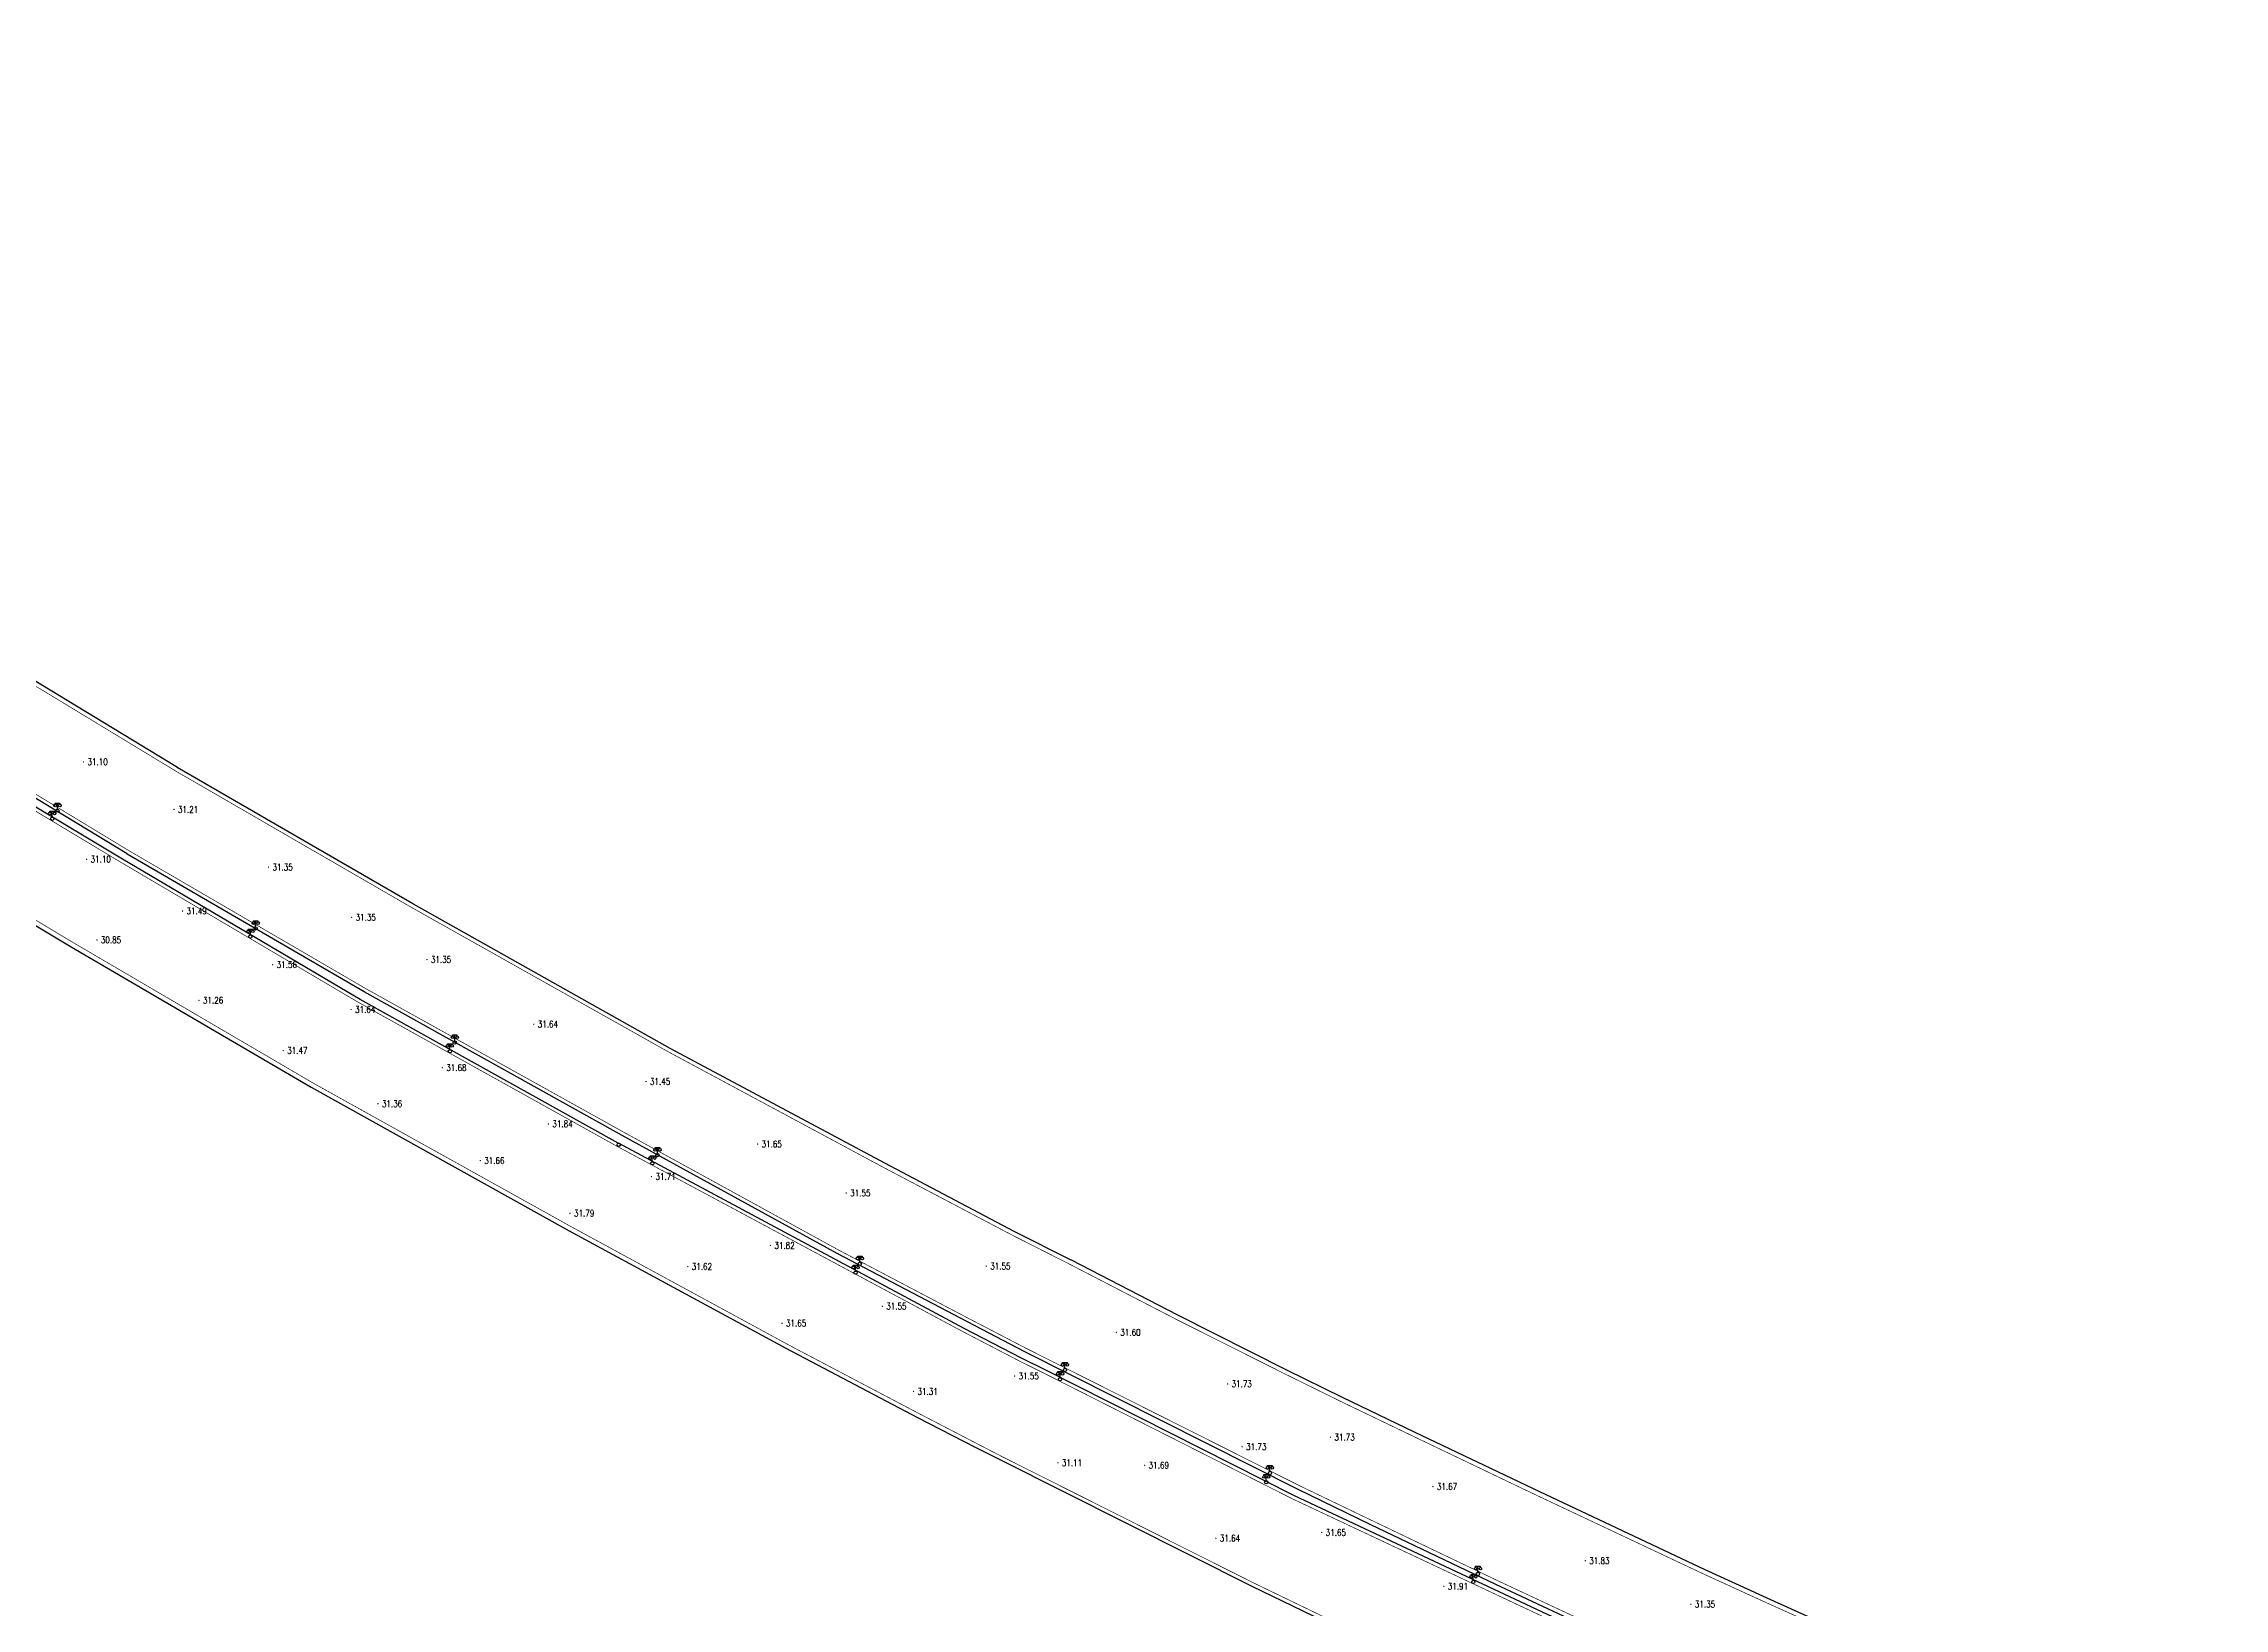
# Model space of a CAD drawing. Extents: x 404846 to 408477, y 3390929 to 3392894.
# Drawn here: x 405260.9 to 405592, y 3392442.8 to 3392680.5 of the extents above; entities that cross this region are included whole.
import ezdxf
from ezdxf.enums import TextEntityAlignment as Align

# ---------------------------------------------------------------- set-up
doc = ezdxf.new("R2010")
doc.units = 0
doc.header["$LTSCALE"] = 0.5
doc.layers.get('0').update_dxf_attribs({"linetype": 'CONTINUOUS'})
doc.layers.add('ASSIST', color=7, linetype='CONTINUOUS', plot=False)
for name, color, linetype in [('DLDW', 11, 'CONTINUOUS'), ('DLSS', 4, 'CONTINUOUS'), ('GCD', 1, 'CONTINUOUS'), ('GXYZ', 2, 'CONTINUOUS')]:
    doc.layers.add(name, color=color, linetype=linetype)
doc.styles.add('HZ', font='rs.shx', dxfattribs={"width": 0.8, "bigfont": 'hztxt.shx'})

# ---------------------------------------------------------------- blocks, each defined once
blk = doc.blocks.new('gc097')
for p, q in [((-0.7, 2), (-0.7, 2.3)), ((-0.7, 2.3), (0.7, 2.3)), ((0, 0.5), (0, 2.3)), ((0.7, 2.3), (0.7, 2))]:
    blk.add_line(p, q)
for centre, radius in [((-0.7, 1.6), 0.4), ((0, 0), 0.5), ((0.73, 1.6), 0.4)]:
    blk.add_circle(centre, radius)
blk = doc.blocks.new('GC200')
at = {"linetype": 'Continuous', "const_width": 0.2, "flags": 128}
blk.add_lwpolyline([(-0.1, 0, 1), (0.1, 0, 1)], format="xyb", close=True, dxfattribs=at)
blk = doc.blocks.new('gc170')
at = {"linetype": 'Continuous'}
blk.add_circle((0, 0), 0.5, dxfattribs=at)

msp = doc.modelspace()

# ---------------------------------------------------------------- linework, layer by layer
at = {"layer": 'ASSIST', "linetype": 'Continuous', "flags": 128}
for points, elevation in [([(405506.434, 3392433.825), (405450.817, 3392459.892), (405413.144, 3392478.95), (405409.368, 3392480.799), (405400.646, 3392485.33), (405348.142, 3392513.465), (405348.109, 3392513.489), (405308.916, 3392535.31), (405308.932, 3392535.311), (405272.824, 3392556.615), (405272.832, 3392556.621), (405238.353, 3392577.3), (405190.042, 3392607.914), (405159.556, 3392628.248), (405159.566, 3392628.258), (405138.146, 3392642.698), (405121.22, 3392654.363), (405112.751, 3392660.44), (405099.597, 3392669.801), (405084.702, 3392680.523)], 31.052), ([(405075.606, 3392667.886), (405090.531, 3392657.143), (405103.764, 3392647.712), (405112.475, 3392641.597), (405129.347, 3392629.852), (405150.967, 3392615.374), (405150.973, 3392615.38), (405181.609, 3392594.946), (405230.374, 3392564.06), (405265.041, 3392543.283), (405301.504, 3392521.997), (405340.697, 3392500.176), (405373.568, 3392482.325), (405393.586, 3392471.828), (405402.344, 3392467.278), (405406.257, 3392465.334), (405444.348, 3392446.199), (405444.35, 3392446.184), (405459.851, 3392438.696)], 31.071), ([(405533.946, 3392439.247), (405523.706, 3392443.859), (405513.213, 3392448.656), (405513.217, 3392448.646), (405488.094, 3392460.487), (405469.161, 3392469.549), (405458.107, 3392474.865), (405458.109, 3392474.854), (405449.678, 3392479.009), (405433.113, 3392487.331), (405416.939, 3392495.7), (405416.93, 3392495.695), (405408.271, 3392500.079), (405388.601, 3392510.432), (405388.614, 3392510.432), (405355.996, 3392527.877), (405356.021, 3392527.875), (405317.052, 3392549.791), (405317.054, 3392549.781), (405281.165, 3392570.545), (405281.185, 3392570.554), (405246.493, 3392591.608)], 31.135), ([(405506.71, 3392434.597), (405481.421, 3392446.434), (405462.432, 3392455.523), (405451.365, 3392460.845), (405451.36, 3392460.861), (405409.886, 3392481.796), (405401.167, 3392486.325), (405381.374, 3392496.721), (405348.744, 3392514.622), (405348.743, 3392514.628), (405309.55, 3392536.449), (405309.539, 3392536.451), (405273.563, 3392557.409), (405273.557, 3392557.42), (405238.613, 3392578.623)], 31.036)]:
    msp.add_lwpolyline(points, dxfattribs=dict(at, elevation=elevation))
at = {"layer": 'DLSS', "linetype": 'Continuous', "const_width": 0.1, "flags": 128}
for points, elevation in [([(405280.872, 3392570.039), (405246.18, 3392591.093)], 31.084), ([(405273.846, 3392557.895), (405238.901, 3392579.099)], 31.084), ([(405272.563, 3392556.173), (405238.075, 3392576.861)], 31.329), ([(405316.761, 3392549.275), (405280.872, 3392570.039)], 31.437), ([(405265.263, 3392544.004), (405230.775, 3392564.692)], 31.329), ([(405309.823, 3392536.937), (405273.846, 3392557.895)], 31.437), ([(405308.671, 3392534.869), (405272.563, 3392556.173)], 31.56), ([(405355.73, 3392527.358), (405316.761, 3392549.275)], 31.56), ([(405301.831, 3392522.584), (405265.263, 3392544.004)], 31.56), ([(405450.576, 3392459.415), (405412.903, 3392478.473), (405409.132, 3392480.344), (405400.409, 3392484.876), (405347.863, 3392513.048), (405308.671, 3392534.869)], 31.57), ([(405349.015, 3392515.117), (405309.823, 3392536.937)], 31.56), ([(405388.297, 3392509.855), (405355.73, 3392527.358)], 31.56), ([(405444.591, 3392446.684), (405406.501, 3392465.818), (405402.626, 3392467.82), (405393.869, 3392472.369), (405374.056, 3392482.796), (405341.024, 3392500.764), (405301.831, 3392522.584)], 31.568), ([(405381.645, 3392497.215), (405349.015, 3392515.117)], 31.56), ([(405457.817, 3392474.26), (405449.384, 3392478.417), (405432.813, 3392486.742), (405416.635, 3392495.113), (405407.972, 3392499.5), (405388.297, 3392509.855)], 31.56), ([(405451.64, 3392461.417), (405410.137, 3392482.28), (405401.419, 3392486.808), (405381.645, 3392497.215)], 31.56), ([(405512.931, 3392448.039), (405487.807, 3392459.881), (405468.871, 3392468.944), (405457.817, 3392474.26)], 31.567), ([(405506.979, 3392435.172), (405481.692, 3392447.008), (405462.707, 3392456.095), (405451.64, 3392461.417)], 31.567), ([(405506.183, 3392433.275), (405450.576, 3392459.415)], 31.406), ([(405500.25, 3392420.294), (405479.958, 3392429.789), (405460.091, 3392439.197), (405444.591, 3392446.684)], 31.438), ([(405591.994, 3392413.39), (405577.26, 3392419.579), (405563.313, 3392425.547), (405546.328, 3392432.966), (405533.668, 3392438.628), (405523.426, 3392443.242), (405512.931, 3392448.039)], 30.974)]:
    msp.add_lwpolyline(points, dxfattribs=dict(at, elevation=elevation))

# ---------------------------------------------------------------- block references
at = {"layer": 'DLDW', "linetype": 'Continuous', "xscale": 0.5, "yscale": 0.5}
for p in [(405262.971, 3392563.991, 31.575), (405262.176, 3392562.76, 31.676), (405292.265, 3392544.859, 31.939), (405293.064, 3392546.112, 31.939), (405322.554, 3392527.443, 31.937), (405323.291, 3392528.767, 32.008), (405353.305, 3392510.417, 32.09), (405354.084, 3392511.673, 32.09), (405384.176, 3392493.804, 32.035), (405384.804, 3392495.146, 32.035), (405415.23, 3392477.626, 32.577), (405415.962, 3392479.017, 32.577), (405446.536, 3392461.971, 32.15), (405447.094, 3392463.362, 32.19), (405478.688, 3392448.046, 32.307), (405477.985, 3392446.82, 32.251)]:
    msp.add_blockref('gc097', p, dxfattribs=at)
at = {"layer": 'GCD', "linetype": 'Continuous'}
ref = msp.add_blockref('GC200', (405266.919, 3392571.398, 31.099), dxfattribs=dict(at, xscale=0.5, yscale=0.5, zscale=0.5))
ref.add_attrib('height', '31.10', dxfattribs={"linetype": 'Continuous', "height": 1, "style": 'HZ', "width": 0.8}).set_placement((405267.519, 3392571.398, 31.099), align=Align.MIDDLE_LEFT)
ref = msp.add_blockref('GC200', (405280.661, 3392564.179, 31.209), dxfattribs=dict(at, xscale=0.5, yscale=0.5, zscale=0.5))
ref.add_attrib('height', '31.21', dxfattribs={"linetype": 'Continuous', "height": 1, "style": 'HZ', "width": 0.8}).set_placement((405281.261, 3392564.179, 31.209), align=Align.MIDDLE_LEFT)
ref = msp.add_blockref('GC200', (405267.394, 3392556.613, 31.1), dxfattribs=dict(at, xscale=0.5, yscale=0.5, zscale=0.5))
ref.add_attrib('height', '31.10', dxfattribs={"linetype": 'Continuous', "height": 1, "style": 'HZ', "width": 0.8}).set_placement((405267.994, 3392556.613, 31.1), align=Align.MIDDLE_LEFT)
ref = msp.add_blockref('GC200', (405295.016, 3392555.412, 31.347), dxfattribs=dict(at, xscale=0.5, yscale=0.5, zscale=0.5))
ref.add_attrib('height', '31.35', dxfattribs={"linetype": 'Continuous', "height": 1, "style": 'HZ', "width": 0.8}).set_placement((405295.616, 3392555.412, 31.347), align=Align.MIDDLE_LEFT)
ref = msp.add_blockref('GC200', (405281.959, 3392548.755, 31.493), dxfattribs=dict(at, xscale=0.5, yscale=0.5, zscale=0.5))
ref.add_attrib('height', '31.49', dxfattribs={"linetype": 'Continuous', "height": 1, "style": 'HZ', "width": 0.8}).set_placement((405282.559, 3392548.755, 31.493), align=Align.MIDDLE_LEFT)
ref = msp.add_blockref('GC200', (405307.637, 3392547.786, 31.347), dxfattribs=dict(at, xscale=0.5, yscale=0.5, zscale=0.5))
ref.add_attrib('height', '31.35', dxfattribs={"linetype": 'Continuous', "height": 1, "style": 'HZ', "width": 0.8}).set_placement((405308.237, 3392547.786, 31.347), align=Align.MIDDLE_LEFT)
ref = msp.add_blockref('GC200', (405268.953, 3392544.355, 30.852), dxfattribs=dict(at, xscale=0.5, yscale=0.5, zscale=0.5))
ref.add_attrib('height', '30.85', dxfattribs={"linetype": 'Continuous', "height": 1, "style": 'HZ', "width": 0.8}).set_placement((405269.553, 3392544.355, 30.852), align=Align.MIDDLE_LEFT)
ref = msp.add_blockref('GC200', (405295.654, 3392540.594, 31.56), dxfattribs=dict(at, xscale=0.5, yscale=0.5, zscale=0.5))
ref.add_attrib('height', '31.56', dxfattribs={"linetype": 'Continuous', "height": 1, "style": 'HZ', "width": 0.8}).set_placement((405296.254, 3392540.594, 31.56), align=Align.MIDDLE_LEFT)
ref = msp.add_blockref('GC200', (405319.074, 3392541.378, 31.347), dxfattribs=dict(at, xscale=0.5, yscale=0.5, zscale=0.5))
ref.add_attrib('height', '31.35', dxfattribs={"linetype": 'Continuous', "height": 1, "style": 'HZ', "width": 0.8}).set_placement((405319.674, 3392541.378, 31.347), align=Align.MIDDLE_LEFT)
ref = msp.add_blockref('GC200', (405284.461, 3392535.183, 31.255), dxfattribs=dict(at, xscale=0.5, yscale=0.5, zscale=0.5))
ref.add_attrib('height', '31.26', dxfattribs={"linetype": 'Continuous', "height": 1, "style": 'HZ', "width": 0.8}).set_placement((405285.061, 3392535.183, 31.255), align=Align.MIDDLE_LEFT)
ref = msp.add_blockref('GC200', (405307.562, 3392533.786, 31.64), dxfattribs=dict(at, xscale=0.5, yscale=0.5, zscale=0.5))
ref.add_attrib('height', '31.64', dxfattribs={"linetype": 'Continuous', "height": 1, "style": 'HZ', "width": 0.8}).set_placement((405308.162, 3392533.786, 31.64), align=Align.MIDDLE_LEFT)
ref = msp.add_blockref('GC200', (405335.302, 3392531.556, 31.64), dxfattribs=dict(at, xscale=0.5, yscale=0.5, zscale=0.5))
ref.add_attrib('height', '31.64', dxfattribs={"linetype": 'Continuous', "height": 1, "style": 'HZ', "width": 0.8}).set_placement((405335.902, 3392531.556, 31.64), align=Align.MIDDLE_LEFT)
ref = msp.add_blockref('GC200', (405297.249, 3392527.552, 31.465), dxfattribs=dict(at, xscale=0.5, yscale=0.5, zscale=0.5))
ref.add_attrib('height', '31.47', dxfattribs={"linetype": 'Continuous', "height": 1, "style": 'HZ', "width": 0.8}).set_placement((405297.849, 3392527.552, 31.465), align=Align.MIDDLE_LEFT)
ref = msp.add_blockref('GC200', (405321.405, 3392524.951, 31.679), dxfattribs=dict(at, xscale=0.5, yscale=0.5, zscale=0.5))
ref.add_attrib('height', '31.68', dxfattribs={"linetype": 'Continuous', "height": 1, "style": 'HZ', "width": 0.8}).set_placement((405322.005, 3392524.951, 31.679), align=Align.MIDDLE_LEFT)
ref = msp.add_blockref('GC200', (405352.351, 3392522.845, 31.453), dxfattribs=dict(at, xscale=0.5, yscale=0.5, zscale=0.5))
ref.add_attrib('height', '31.45', dxfattribs={"linetype": 'Continuous', "height": 1, "style": 'HZ', "width": 0.8}).set_placement((405352.951, 3392522.845, 31.453), align=Align.MIDDLE_LEFT)
ref = msp.add_blockref('GC200', (405311.637, 3392519.471, 31.361), dxfattribs=dict(at, xscale=0.5, yscale=0.5, zscale=0.5))
ref.add_attrib('height', '31.36', dxfattribs={"linetype": 'Continuous', "height": 1, "style": 'HZ', "width": 0.8}).set_placement((405312.237, 3392519.471, 31.361), align=Align.MIDDLE_LEFT)
ref = msp.add_blockref('GC200', (405337.527, 3392516.406, 31.836), dxfattribs=dict(at, xscale=0.5, yscale=0.5, zscale=0.5))
ref.add_attrib('height', '31.84', dxfattribs={"linetype": 'Continuous', "height": 1, "style": 'HZ', "width": 0.8}).set_placement((405338.127, 3392516.406, 31.836), align=Align.MIDDLE_LEFT)
ref = msp.add_blockref('GC200', (405327.169, 3392510.825, 31.656), dxfattribs=dict(at, xscale=0.5, yscale=0.5, zscale=0.5))
ref.add_attrib('height', '31.66', dxfattribs={"linetype": 'Continuous', "height": 1, "style": 'HZ', "width": 0.8}).set_placement((405327.769, 3392510.825, 31.656), align=Align.MIDDLE_LEFT)
ref = msp.add_blockref('GC200', (405369.286, 3392513.349, 31.653), dxfattribs=dict(at, xscale=0.5, yscale=0.5, zscale=0.5))
ref.add_attrib('height', '31.65', dxfattribs={"linetype": 'Continuous', "height": 1, "style": 'HZ', "width": 0.8}).set_placement((405369.886, 3392513.349, 31.653), align=Align.MIDDLE_LEFT)
ref = msp.add_blockref('GC200', (405353.176, 3392508.409, 31.711), dxfattribs=dict(at, xscale=0.5, yscale=0.5, zscale=0.5))
ref.add_attrib('height', '31.71', dxfattribs={"linetype": 'Continuous', "height": 1, "style": 'HZ', "width": 0.8}).set_placement((405353.776, 3392508.409, 31.711), align=Align.MIDDLE_LEFT)
ref = msp.add_blockref('GC200', (405382.746, 3392505.906, 31.554), dxfattribs=dict(at, xscale=0.5, yscale=0.5, zscale=0.5))
ref.add_attrib('height', '31.55', dxfattribs={"linetype": 'Continuous', "height": 1, "style": 'HZ', "width": 0.8}).set_placement((405383.346, 3392505.906, 31.554), align=Align.MIDDLE_LEFT)
ref = msp.add_blockref('GC200', (405340.813, 3392502.834, 31.792), dxfattribs=dict(at, xscale=0.5, yscale=0.5, zscale=0.5))
ref.add_attrib('height', '31.79', dxfattribs={"linetype": 'Continuous', "height": 1, "style": 'HZ', "width": 0.8}).set_placement((405341.413, 3392502.834, 31.792), align=Align.MIDDLE_LEFT)
ref = msp.add_blockref('GC200', (405371.244, 3392497.948, 31.816), dxfattribs=dict(at, xscale=0.5, yscale=0.5, zscale=0.5))
ref.add_attrib('height', '31.82', dxfattribs={"linetype": 'Continuous', "height": 1, "style": 'HZ', "width": 0.8}).set_placement((405371.844, 3392497.948, 31.816), align=Align.MIDDLE_LEFT)
ref = msp.add_blockref('GC200', (405358.693, 3392494.738, 31.624), dxfattribs=dict(at, xscale=0.5, yscale=0.5, zscale=0.5))
ref.add_attrib('height', '31.62', dxfattribs={"linetype": 'Continuous', "height": 1, "style": 'HZ', "width": 0.8}).set_placement((405359.293, 3392494.738, 31.624), align=Align.MIDDLE_LEFT)
ref = msp.add_blockref('GC200', (405404.02, 3392494.792, 31.554), dxfattribs=dict(at, xscale=0.5, yscale=0.5, zscale=0.5))
ref.add_attrib('height', '31.55', dxfattribs={"linetype": 'Continuous', "height": 1, "style": 'HZ', "width": 0.8}).set_placement((405404.62, 3392494.792, 31.554), align=Align.MIDDLE_LEFT)
ref = msp.add_blockref('GC200', (405388.226, 3392488.707, 31.553), dxfattribs=dict(at, xscale=0.5, yscale=0.5, zscale=0.5))
ref.add_attrib('height', '31.55', dxfattribs={"linetype": 'Continuous', "height": 1, "style": 'HZ', "width": 0.8}).set_placement((405388.826, 3392488.707, 31.553), align=Align.MIDDLE_LEFT)
ref = msp.add_blockref('GC200', (405373.003, 3392486.127, 31.647), dxfattribs=dict(at, xscale=0.5, yscale=0.5, zscale=0.5))
ref.add_attrib('height', '31.65', dxfattribs={"linetype": 'Continuous', "height": 1, "style": 'HZ', "width": 0.8}).set_placement((405373.603, 3392486.127, 31.647), align=Align.MIDDLE_LEFT)
ref = msp.add_blockref('GC200', (405423.768, 3392484.738, 31.604), dxfattribs=dict(at, xscale=0.5, yscale=0.5, zscale=0.5))
ref.add_attrib('height', '31.60', dxfattribs={"linetype": 'Continuous', "height": 1, "style": 'HZ', "width": 0.8}).set_placement((405424.368, 3392484.738, 31.604), align=Align.MIDDLE_LEFT)
ref = msp.add_blockref('GC200', (405408.318, 3392478.105, 31.553), dxfattribs=dict(at, xscale=0.5, yscale=0.5, zscale=0.5))
ref.add_attrib('height', '31.55', dxfattribs={"linetype": 'Continuous', "height": 1, "style": 'HZ', "width": 0.8}).set_placement((405408.918, 3392478.105, 31.553), align=Align.MIDDLE_LEFT)
ref = msp.add_blockref('GC200', (405392.971, 3392475.756, 31.31), dxfattribs=dict(at, xscale=0.5, yscale=0.5, zscale=0.5))
ref.add_attrib('height', '31.31', dxfattribs={"linetype": 'Continuous', "height": 1, "style": 'HZ', "width": 0.8}).set_placement((405393.571, 3392475.756, 31.31), align=Align.MIDDLE_LEFT)
ref = msp.add_blockref('GC200', (405440.672, 3392476.904, 31.73), dxfattribs=dict(at, xscale=0.5, yscale=0.5, zscale=0.5))
ref.add_attrib('height', '31.73', dxfattribs={"linetype": 'Continuous', "height": 1, "style": 'HZ', "width": 0.8}).set_placement((405441.272, 3392476.904, 31.73), align=Align.MIDDLE_LEFT)
ref = msp.add_blockref('GC200', (405456.288, 3392468.813, 31.73), dxfattribs=dict(at, xscale=0.5, yscale=0.5, zscale=0.5))
ref.add_attrib('height', '31.73', dxfattribs={"linetype": 'Continuous', "height": 1, "style": 'HZ', "width": 0.8}).set_placement((405456.888, 3392468.813, 31.73), align=Align.MIDDLE_LEFT)
ref = msp.add_blockref('GC200', (405414.892, 3392464.929, 31.108), dxfattribs=dict(at, xscale=0.5, yscale=0.5, zscale=0.5))
ref.add_attrib('height', '31.11', dxfattribs={"linetype": 'Continuous', "height": 1, "style": 'HZ', "width": 0.8}).set_placement((405415.492, 3392464.929, 31.108), align=Align.MIDDLE_LEFT)
ref = msp.add_blockref('GC200', (405428.079, 3392464.541, 31.692), dxfattribs=dict(at, xscale=0.5, yscale=0.5, zscale=0.5))
ref.add_attrib('height', '31.69', dxfattribs={"linetype": 'Continuous', "height": 1, "style": 'HZ', "width": 0.8}).set_placement((405428.679, 3392464.541, 31.692), align=Align.MIDDLE_LEFT)
ref = msp.add_blockref('GC200', (405442.876, 3392467.369, 31.73), dxfattribs=dict(at, xscale=0.5, yscale=0.5, zscale=0.5))
ref.add_attrib('height', '31.73', dxfattribs={"linetype": 'Continuous', "height": 1, "style": 'HZ', "width": 0.8}).set_placement((405443.476, 3392467.369, 31.73), align=Align.MIDDLE_LEFT)
ref = msp.add_blockref('GC200', (405471.851, 3392461.303, 31.671), dxfattribs=dict(at, xscale=0.5, yscale=0.5, zscale=0.5))
ref.add_attrib('height', '31.67', dxfattribs={"linetype": 'Continuous', "height": 1, "style": 'HZ', "width": 0.8}).set_placement((405472.451, 3392461.303, 31.671), align=Align.MIDDLE_LEFT)
ref = msp.add_blockref('GC200', (405454.964, 3392454.336, 31.652), dxfattribs=dict(at, xscale=0.5, yscale=0.5, zscale=0.5))
ref.add_attrib('height', '31.65', dxfattribs={"linetype": 'Continuous', "height": 1, "style": 'HZ', "width": 0.8}).set_placement((405455.564, 3392454.336, 31.652), align=Align.MIDDLE_LEFT)
ref = msp.add_blockref('GC200', (405438.886, 3392453.459, 31.636), dxfattribs=dict(at, xscale=0.5, yscale=0.5, zscale=0.5))
ref.add_attrib('height', '31.64', dxfattribs={"linetype": 'Continuous', "height": 1, "style": 'HZ', "width": 0.8}).set_placement((405439.486, 3392453.459, 31.636), align=Align.MIDDLE_LEFT)
ref = msp.add_blockref('GC200', (405494.98, 3392450.05, 31.834), dxfattribs=dict(at, xscale=0.5, yscale=0.5, zscale=0.5))
ref.add_attrib('height', '31.83', dxfattribs={"linetype": 'Continuous', "height": 1, "style": 'HZ', "width": 0.8}).set_placement((405495.58, 3392450.05, 31.834), align=Align.MIDDLE_LEFT)
ref = msp.add_blockref('GC200', (405473.502, 3392446.157, 31.914), dxfattribs=dict(at, xscale=0.5, yscale=0.5, zscale=0.5))
ref.add_attrib('height', '31.91', dxfattribs={"linetype": 'Continuous', "height": 1, "style": 'HZ', "width": 0.8}).set_placement((405474.102, 3392446.157, 31.914), align=Align.MIDDLE_LEFT)
ref = msp.add_blockref('GC200', (405511.021, 3392443.431, 31.353), dxfattribs=dict(at, xscale=0.5, yscale=0.5, zscale=0.5))
ref.add_attrib('height', '31.35', dxfattribs={"linetype": 'Continuous', "height": 1, "style": 'HZ', "width": 0.8}).set_placement((405511.621, 3392443.431, 31.353), align=Align.MIDDLE_LEFT)
at = {"layer": 'GXYZ', "linetype": 'Continuous', "xscale": 0.5, "yscale": 0.5}
msp.add_blockref('gc170', (405348.196, 3392513.235, 31.928), dxfattribs=at)

doc.saveas('drawing.dxf')
